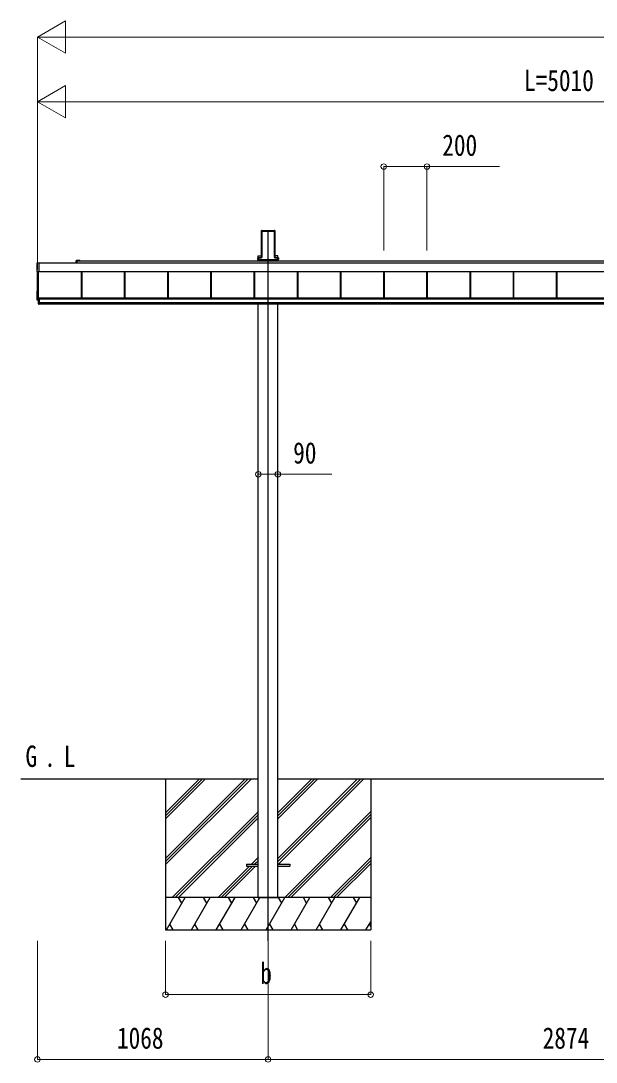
# Model space of a CAD drawing. Units: millimetres, scale not verified. Extents: x -12615 to 12615, y -8910 to 8910.
# Drawn here: x -4762 to -2098, y -5851 to -1027 of the extents above; entities that cross this region are included whole.
import ezdxf
from ezdxf.enums import TextEntityAlignment as Align

# ---------------------------------------------------------------- set-up
doc = ezdxf.new("R2010")
doc.units = ezdxf.units.MM
doc.header["$LTSCALE"] = 50
for name, color, linetype in [('0-2_USER1', 3, 'Continuous'), ('0-4_YKK_12', 2, 'Continuous'), ('0-6_YKK_A1', 4, 'Continuous')]:
    doc.layers.add(name, color=color, linetype=linetype)
doc.layers.add('0-7_YKK_D', color=6, linetype='Continuous', lineweight=18)
doc.styles.add('ＭＳ ゴシック', font='')
doc.styles.get('ＭＳ ゴシック').set_extended_font_data('MS Gothic')

msp = doc.modelspace()

# ---------------------------------------------------------------- linework, layer by layer
at = {"layer": '0-4_YKK_12'}
msp.add_line((-3616.94, -5288), (-3616.94, -1999.41), dxfattribs=at)
at = {"layer": '0-6_YKK_A1'}
for p, q in [((-3648.19, -2004.76), (-3648.19, -2121.44)), ((-3647.83, -1998.91), (-3648.18, -2004.41)), ((-3647.39, -1999.38), (-3647.83, -1998.91)), ((-3647.33, -1998.44), (-3645.29, -1998.44)), ((-3647.33, -1998.44), (-3646.89, -1998.91)), ((-3647.31, -2115.38), (-3647.31, -2000.26)), ((-3646.81, -1999.94), (-3646.81, -2115.06)), ((-3644.98, -1998.77), (-3645.29, -1998.44)), ((-3644.98, -1998.77), (-3588.9, -1998.77)), ((-3644.44, -2001.91), (-3589.44, -2001.91)), ((-3644.44, -2123.27), (-3644.44, -2001.91)), ((-3588.9, -1998.77), (-3588.59, -1998.44)), ((-3588.59, -1998.44), (-3586.55, -1998.44)), ((-3587.07, -2115.06), (-3587.07, -1999.94)), ((-3586.99, -1998.91), (-3586.55, -1998.44)), ((-3586.57, -2000.26), (-3586.57, -2115.38)), ((-3586.05, -1998.91), (-3586.49, -1999.38)), ((-3586.05, -1998.91), (-3585.7, -2004.41)), ((-3585.69, -2004.76), (-3585.69, -2121.44)), ((-3662.14, -2115), (-3648.19, -2115)), ((-3662.14, -2124.34), (-3662.14, -2115)), ((-3648.2, -2121.79), (-3648.3, -2123.4)), ((-3647.78, -2123.95), (-3647.4, -2117.86)), ((-3646.9, -2117.89), (-3647.28, -2123.98)), ((-3586.6, -2123.98), (-3586.98, -2117.89)), ((-3586.48, -2117.86), (-3586.1, -2123.95)), ((-3571.74, -2115), (-3585.69, -2115)), ((-3585.68, -2121.79), (-3585.58, -2123.4)), ((-3571.74, -2124.34), (-3571.74, -2115)), ((-4686.44, -2188.77), (-4686.44, -2147.75)), ((-4678.44, -2148.33), (295.06, -2148.33)), ((-4505.44, -2148.33), (-4505.44, -2138.36)), ((-4502.94, -2135.86), (-4495.4, -2135.86)), ((-4502.94, -2138.36), (129.31, -2138.36)), ((-4502.94, -2138.66), (-4502.94, -2148.33)), ((-4489.19, -2138.36), (-4502.64, -2138.36)), ((-4494.48, -2135.86), (-4489.19, -2135.86)), ((-3664.81, -2132.18), (-3664.81, -2132.68)), ((-3664.81, -2132.68), (-3664.35, -2132.68)), ((-3664.35, -2132.18), (-3664.35, -2125.3)), ((-3662.35, -2132.18), (-3664.35, -2132.18)), ((-3662.35, -2132.68), (-3664.35, -2132.68)), ((-3664.34, -2132.18), (-3664.34, -2132.68)), ((-3664.31, -2124.34), (-3649.3, -2124.34)), ((-3662.35, -2125.39), (-3662.35, -2132.18)), ((-3648.77, -2125.39), (-3662.35, -2125.39)), ((-3662.35, -2132.18), (-3571.53, -2132.18)), ((-3662.35, -2132.18), (-3662.35, -2132.68)), ((-3662.35, -2132.68), (-3571.53, -2132.68)), ((-3662.14, -2138.36), (-3662.14, -2132.68)), ((-3661.94, -2132.68), (-3661.94, -2138.36)), ((-3660.94, -2132.34), (-3572.94, -2132.34)), ((-3585.11, -2124.89), (-3571.53, -2124.89)), ((-3571.53, -2125.39), (-3585.11, -2125.39)), ((-3584.58, -2124.34), (-3569.57, -2124.34)), ((-3571.94, -2132.68), (-3571.94, -2138.36)), ((-3571.74, -2138.36), (-3571.74, -2132.68)), ((-3571.53, -2124.89), (-3571.53, -2125.39)), ((-3571.53, -2132.18), (-3571.53, -2125.39)), ((-3569.54, -2132.18), (-3571.53, -2132.18)), ((-3571.53, -2132.18), (-3571.53, -2132.68)), ((-3569.54, -2132.68), (-3571.53, -2132.68)), ((-3569.54, -2125.3), (-3569.54, -2132.18)), ((-3569.07, -2132.68), (-3569.54, -2132.68)), ((-3569.53, -2132.18), (-3569.53, -2132.68)), ((-3569.07, -2132.18), (-3569.07, -2132.68)), ((-4678.44, -2190.04), (-4685.97, -2189.58)), ((-4684.94, -2319.94), (-4684.94, -2189.64)), ((-4679.94, -2337.97), (-4679.94, -2189.95)), ((-4678.44, -2188.27), (314.06, -2188.27)), ((-4678.44, -2188.51), (314.06, -2188.51)), ((-4678.44, -2189.54), (-4678.44, -2190.04)), ((-4481.44, -2310.7), (-4481.44, -2188.51)), ((-4481.04, -2310.7), (-4481.04, -2188.51)), ((-4478.44, -2310.7), (-4478.44, -2188.51)), ((-4281.44, -2310.7), (-4281.44, -2188.51)), ((-4278.84, -2310.7), (-4278.84, -2188.51)), ((-4278.44, -2310.7), (-4278.44, -2188.51)), ((-4081.44, -2310.7), (-4081.44, -2188.51)), ((-4078.84, -2310.7), (-4078.84, -2188.51)), ((-4078.44, -2310.7), (-4078.44, -2188.51)), ((-3881.44, -2310.7), (-3881.44, -2188.51)), ((-3878.84, -2310.7), (-3878.84, -2188.51)), ((-3878.44, -2310.7), (-3878.44, -2188.51)), ((-3681.44, -2310.7), (-3681.44, -2188.51)), ((-3678.84, -2310.7), (-3678.84, -2188.51)), ((-3678.44, -2310.7), (-3678.44, -2188.51)), ((-3481.44, -2310.7), (-3481.44, -2188.51)), ((-3478.84, -2310.7), (-3478.84, -2188.51)), ((-3478.44, -2310.7), (-3478.44, -2188.51)), ((-3281.44, -2310.7), (-3281.44, -2188.51)), ((-3278.84, -2310.7), (-3278.84, -2188.51)), ((-3278.44, -2310.7), (-3278.44, -2188.51)), ((-3081.44, -2310.7), (-3081.44, -2188.51)), ((-3078.84, -2310.7), (-3078.84, -2188.51)), ((-3078.44, -2310.7), (-3078.44, -2188.51)), ((-2881.44, -2310.7), (-2881.44, -2188.51)), ((-2878.84, -2310.7), (-2878.84, -2188.51)), ((-2878.44, -2310.7), (-2878.44, -2188.51)), ((-2681.44, -2310.7), (-2681.44, -2188.51)), ((-2678.84, -2310.7), (-2678.84, -2188.51)), ((-2678.44, -2310.7), (-2678.44, -2188.51)), ((-2481.44, -2310.7), (-2481.44, -2188.51)), ((-2478.84, -2310.7), (-2478.84, -2188.51)), ((-2478.44, -2310.7), (-2478.44, -2188.51)), ((-2281.44, -2310.7), (-2281.44, -2188.51)), ((-2278.84, -2310.7), (-2278.84, -2188.51)), ((-2278.44, -2310.7), (-2278.44, -2188.51)), ((-4686.44, -2320.32), (-4686.44, -2279.29)), ((-4685.97, -2278.8), (-4684.94, -2278.73)), ((-4679.94, -2310.44), (-4676.44, -2310.44)), ((-4676.44, -2310.7), (316.56, -2310.7)), ((-4676.44, -2312.71), (316.56, -2312.71)), ((-4676.44, -2314.51), (316.56, -2314.51)), ((-4676.44, -2314.51), (316.56, -2314.51)), ((-4679.94, -2321.49), (-4685.97, -2321.13)), ((-4684.94, -2319.94), (-4679.94, -2319.94)), ((-4676.44, -2332.88), (-4679.94, -2332.88)), ((-4679.94, -2339.5), (-4676.44, -2339.5)), ((-4676.44, -2331.48), (316.56, -2331.48)), ((-4676.44, -2337.97), (316.56, -2337.97)), ((-3662.14, -5088), (-3662.14, -2337.97)), ((-3571.74, -5088), (-3571.74, -2337.97)), ((-4761.71, -4538), (-3662.14, -4538)), ((-4091.94, -4538), (-4091.94, -5238)), ((-4091.94, -4907.18), (-3722.62, -4538)), ((-4091.94, -4921.32), (-3708.48, -4538)), ((-4091.94, -4935.46), (-3694.34, -4538)), ((-4091.94, -4723.33), (-3906.47, -4538)), ((-4091.94, -4709.19), (-3920.61, -4538)), ((-4091.94, -4695.05), (-3934.75, -4538)), ((-3571.74, -4538), (-788.14, -4538)), ((-3571.6, -4907.48), (-3202.26, -4538)), ((-3571.6, -4921.62), (-3188.12, -4538)), ((-3571.6, -4723.63), (-3385.97, -4538)), ((-3571.6, -4709.49), (-3400.11, -4538)), ((-3571.6, -4695.35), (-3414.25, -4538)), ((-3569.34, -4933.5), (-3173.98, -4538)), ((-3141.94, -4538), (-3141.94, -5238)), ((-4060.63, -5088), (-3662, -4689.51)), ((-4046.49, -5088), (-3662, -4703.65)), ((-4032.35, -5088), (-3662, -4717.8)), ((-3539.99, -5088), (-3141.94, -4689.81)), ((-3525.85, -5088), (-3141.94, -4703.95)), ((-3511.7, -5088), (-3141.94, -4718.1)), ((-3693.86, -4933.5), (-3662, -4901.64)), ((-3679.71, -4933.5), (-3662, -4915.78)), ((-3327.86, -5088), (-3141.94, -4901.94)), ((-3313.71, -5088), (-3141.94, -4916.08)), ((-3848.36, -5088), (-3702.86, -4942.5)), ((-3834.21, -5088), (-3688.71, -4942.5)), ((-3820.07, -5088), (-3674.57, -4942.5)), ((-3717, -4933.5), (-3717, -4942.5)), ((-3717, -4933.5), (-3662, -4933.5)), ((-3717, -4942.5), (-3662, -4942.5)), ((-3665.57, -4933.5), (-3662, -4929.93)), ((-3572, -4933.5), (-3517, -4933.5)), ((-3572, -4942.5), (-3517, -4942.5)), ((-3517, -4933.5), (-3517, -4942.5)), ((-3299.57, -5088), (-3141.94, -4930.23)), ((-3141.94, -5088), (-4091.94, -5088)), ((-4087.66, -5238), (-4001.06, -5088)), ((-4016.06, -5113.98), (-4031.06, -5088)), ((-3972.05, -5238), (-3885.45, -5088)), ((-3900.45, -5113.98), (-3915.45, -5088)), ((-3856.58, -5238), (-3769.98, -5088)), ((-3784.98, -5113.98), (-3799.98, -5088)), ((-3741.11, -5238), (-3654.51, -5088)), ((-3669.51, -5113.98), (-3684.51, -5088)), ((-3662.14, -5088), (-3571.74, -5088)), ((-3625.64, -5238), (-3539.04, -5088)), ((-3554.04, -5113.98), (-3569.04, -5088)), ((-3510.17, -5238), (-3423.57, -5088)), ((-3438.57, -5113.98), (-3453.57, -5088)), ((-3394.7, -5238), (-3308.1, -5088)), ((-3338.1, -5088), (-3323.1, -5113.98)), ((-3279.37, -5238), (-3192.77, -5088)), ((-3222.77, -5088), (-3207.77, -5113.98)), ((-3163.9, -5238), (-3141.94, -5199.96)), ((-4091.94, -5238), (-3141.94, -5238)), ((-4072.67, -5212.02), (-4057.67, -5238)), ((-3957.05, -5212.02), (-3942.06, -5238)), ((-3841.58, -5212.02), (-3826.58, -5238)), ((-3726.11, -5212.02), (-3711.11, -5238)), ((-3610.64, -5212.02), (-3595.64, -5238)), ((-3495.17, -5212.02), (-3480.17, -5238)), ((-3379.7, -5212.02), (-3364.7, -5238)), ((-3264.38, -5212.02), (-3249.38, -5238)), ((-3148.91, -5212.02), (-3141.94, -5224.08))]:
    msp.add_line(p, q, dxfattribs=at)
for points in [[(-4685.97, -2147.25), (-4678.44, -2146.79), (-4678.44, -2147.29), (-4678.44, -2189.54)], [(-3664.81, -2124.84), (-3664.81, -2132.18), (-3664.35, -2132.18)], [(-3662.35, -2125.39), (-3662.35, -2124.89), (-3648.77, -2124.89)], [(-3569.07, -2124.84), (-3569.07, -2132.18), (-3569.54, -2132.18)], [(-4679.94, -2310.44), (-4679.94, -2332.88), (-4679.94, -2339.5)], [(-4676.94, -2310.44), (-4676.94, -2332.88), (-4676.94, -2339.5)], [(-4676.44, -2310.44), (-4676.44, -2332.88), (-4676.44, -2339.5)]]:
    msp.add_lwpolyline(points, dxfattribs=at)
for centre, radius, start, end in [((-4685.94, -2147.75), 0.497, 93.16944, 179.94772), ((-4502.94, -2138.36), 2.5, 90, 180), ((-4502.64, -2138.66), 0.3, 90, 180), ((-4495.4, -2136.06), 0.2, 23.57818, 90), ((-4494.94, -2135.86), 0.3, 203.57818, 336.42182), ((-4494.48, -2136.06), 0.2, 90, 156.42182), ((-4489.19, -2137.11), 1.25, 270, 90), ((-3663.84, -2125.3), 0.501, 90.24971, 179.75029), ((-3570.04, -2125.3), 0.501, 0.24971, 89.75029), ((-4685.57, -2188.81), 0.873, 177.74142, 242.53793), ((-4685.94, -2279.29), 0.497, 93.16944, 179.94772), ((-4685.57, -2320.35), 0.873, 177.74142, 242.53793)]:
    msp.add_arc(centre, radius, start, end, dxfattribs=at)
for centre, major_axis, ratio, start_param, end_param in [((-3648.15, -2004.41), (0.031, 0.5), 0.061627, 1.5746234, 2.3600215), ((-3647.33, -1998.95), (0.346, -0.364), 0.996462, 2.3838095, 3.8892836), ((-3647.62, -2002.41), (0.22, 3.04), 0.070684, 5.5043854, 6.2286971), ((-3647.12, -2002.44), (0.22, 3.54), 0.060877, 5.5025319, 6.2268436), ((-3586.76, -2002.44), (-0.22, 3.54), 0.060877, 0.0563417, 0.7806534), ((-3586.26, -2002.41), (-0.22, 3.04), 0.070684, 0.0544883, 0.7787999), ((-3586.55, -1998.95), (-0.346, -0.364), 0.996462, 2.3939017, 3.8993758), ((-3585.73, -2004.41), (-0.031, 0.5), 0.061627, 3.9231638, 4.7085619), ((-3648.23, -2121.79), (0.031, 0.5), 0.061627, 4.716216, 5.5016142), ((-3647.62, -2117.86), (0.22, 3.5), 0.061627, 4.716216, 5.5016142), ((-3647.12, -2117.89), (0.22, 4), 0.053972, 4.7153191, 5.5007173), ((-3586.76, -2117.89), (-0.22, 4), 0.053972, 0.782468, 1.5678662), ((-3586.26, -2117.86), (-0.22, 3.5), 0.061627, 0.7815711, 1.5669693), ((-3585.65, -2121.79), (-0.031, 0.5), 0.061627, 0.7815711, 1.5669693), ((-3664.31, -2124.84), (0.355, -0.355), 0.99628, 2.358058, 3.9251274), ((-3662.35, -2125.3), (2, 0), 0.045872, 3.2026792, 4.712389), ((-3662.35, -2124.8), (1.5, 0), 0.061163, 3.2026792, 4.712389), ((-3649.3, -2123.33), (0.691, -0.728), 0.996462, 5.5254021, 7.0308762), ((-3648.78, -2123.88), (-0.693, 0.73), 0.992955, 2.3838095, 3.8892836), ((-3648.78, -2123.88), (1.04, -1.09), 0.996462, 5.5254021, 7.0308762), ((-3585.1, -2123.88), (-1.04, -1.09), 0.996462, 5.5354944, 7.0409685), ((-3585.1, -2123.88), (0.693, 0.73), 0.992955, 2.3939017, 3.8993758), ((-3584.58, -2123.33), (-0.691, -0.728), 0.996462, 5.5354944, 7.0409685), ((-3571.53, -2124.8), (1.5, 0), 0.061163, 4.712389, 6.2220988), ((-3571.53, -2125.3), (2, 0), 0.045872, 4.712389, 6.2220988), ((-3569.57, -2124.84), (-0.355, -0.355), 0.99628, 2.358058, 3.9251274)]:
    msp.add_ellipse(centre, major_axis=major_axis, ratio=ratio, start_param=start_param, end_param=end_param, dxfattribs=at)
at = {"layer": '0-7_YKK_D'}
for p, q in [((-4684.94, -1101.91), (-4555.04, -1026.91)), ((-4555.04, -1176.91), (-4555.04, -1026.91)), ((-4684.94, -2179.27), (-4684.94, -1100.91)), ((-4684.94, -1101.91), (-4555.04, -1176.91)), ((-4684.94, -1101.91), (-4425.13, -1101.91)), ((5178.06, -1101.91), (-4534.94, -1101.91)), ((-4684.94, -1401.91), (-4555.04, -1326.91)), ((-4555.04, -1476.91), (-4555.04, -1326.91)), ((-4684.94, -2163.08), (-4684.94, -1400.91)), ((-4684.94, -1401.91), (-4555.04, -1476.91)), ((-4684.94, -1401.91), (-4425.13, -1401.91)), ((175.06, -1401.91), (-4534.94, -1401.91)), ((-3081.44, -2091.59), (-3081.44, -1700.91)), ((-2881.44, -2091.59), (-2881.44, -1700.91)), ((-4684.94, -5288), (-4684.94, -5839)), ((-4091.94, -5288), (-4091.94, -5539)), ((-3616.94, -5289), (-3616.94, -5839)), ((-3616.94, -5289), (-3616.94, -5839)), ((-3141.94, -5288), (-3141.94, -5539)), ((-4091.94, -5538), (-3141.94, -5538)), ((-4684.94, -5838), (-3616.94, -5838)), ((-3616.94, -5838), (-742.94, -5838))]:
    msp.add_line(p, q, dxfattribs=at)
for points in [[(-3081.44, -1701.91), (-2881.44, -1701.91), (-2545.64, -1701.91)], [(-3662.14, -3127.37), (-3571.74, -3127.37), (-3322.34, -3127.37)]]:
    msp.add_lwpolyline(points, dxfattribs=at)
for centre in [(-3081.44, -1701.91), (-2881.44, -1701.91), (-3662.14, -3127.37), (-3571.74, -3127.37), (-4091.94, -5538), (-3141.94, -5538), (-4684.94, -5838), (-3616.94, -5838), (-3616.94, -5838)]:
    msp.add_circle(centre, 12.75, dxfattribs=at)

# ---------------------------------------------------------------- texts
at = {"layer": '0-2_USER1', "style": 'ＭＳ ゴシック', "width": 0.8}
for s, p in [('G', (-4740.23, -4512.69)), ('L', (-4562.91, -4512.69)), ('.', (-4653.83, -4512.69))]:
    msp.add_text(s, height=98.97, dxfattribs=at).set_placement(p, align=Align.BOTTOM_LEFT)
at = {"layer": '0-7_YKK_D', "style": 'ＭＳ ゴシック', "width": 0.8}
for s, p in [('L=5010', (-2431.94, -1381.91)), ('200', (-2810.44, -1681.91)), ('90', (-3500.74, -3107.37)), ('b', (-3652.94, -5518)), ('1068', (-4316.54, -5818)), ('2874', (-2345.54, -5818))]:
    msp.add_text(s, height=98.97, dxfattribs=at).set_placement(p, align=Align.BOTTOM_LEFT)

doc.saveas('drawing.dxf')
